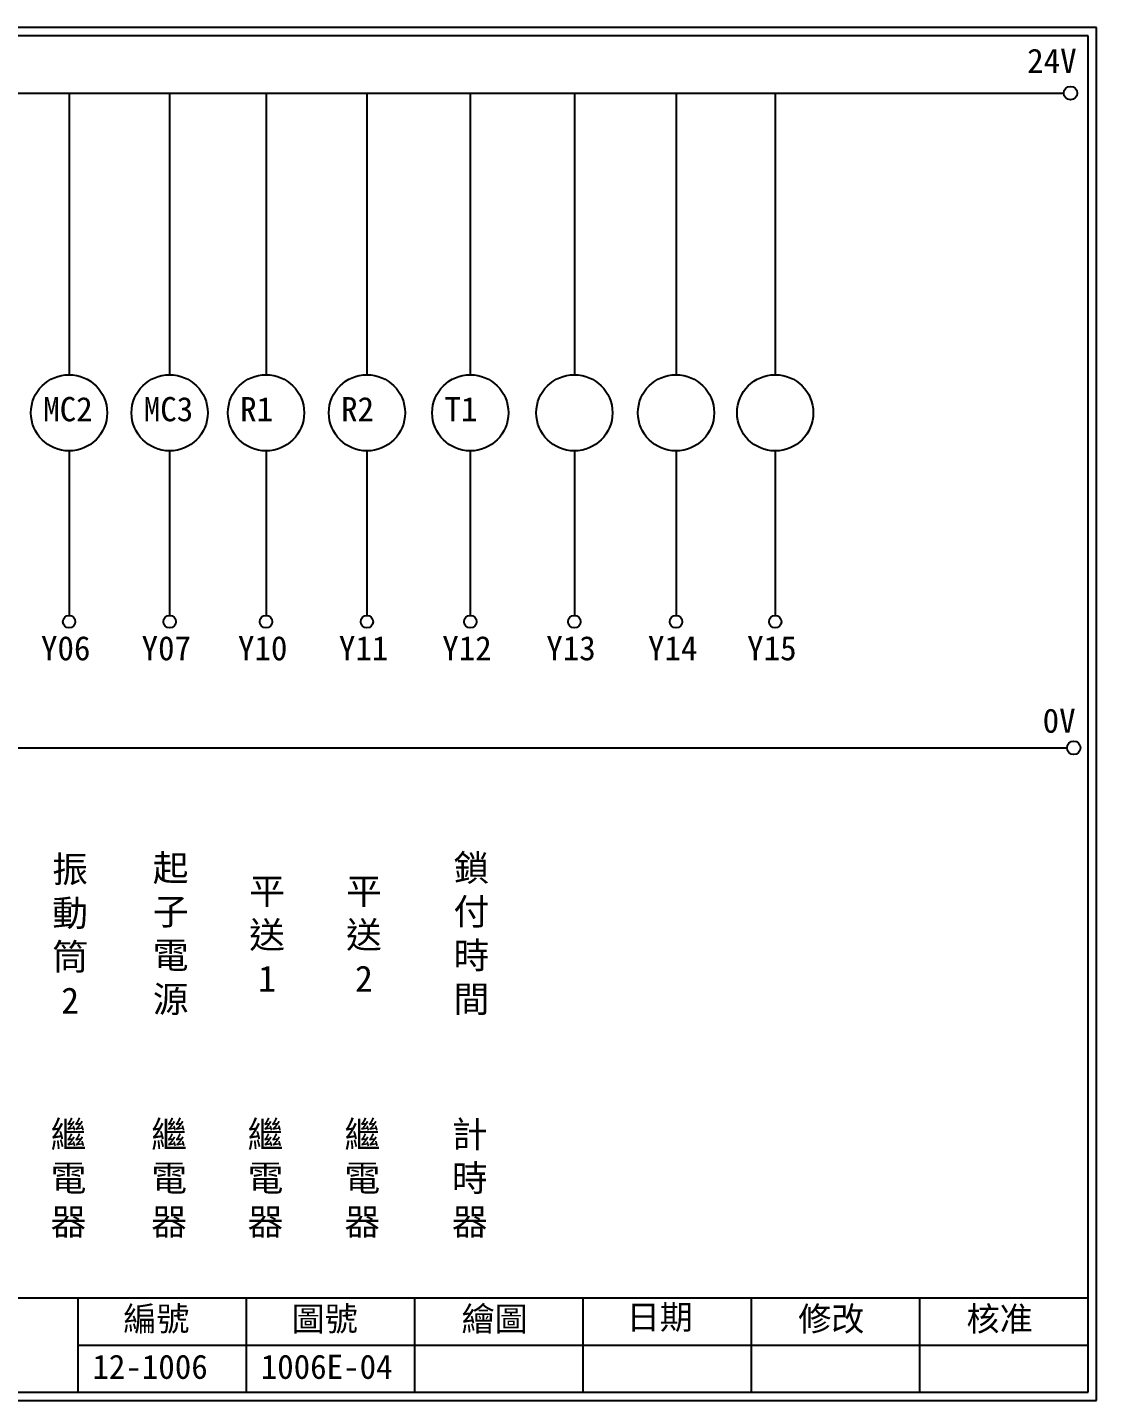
# Model space of a CAD drawing. Extents: x 926 to 1213, y 3 to 207.
# Drawn here: x 1054 to 1212.7, y 3 to 207 of the extents above; entities that cross this region are included whole.
import ezdxf

# ---------------------------------------------------------------- set-up
doc = ezdxf.new("R2010")
doc.units = 0
doc.layers.get('0').update_dxf_attribs({"linetype": 'CONTINUOUS'})
doc.layers.add('圖框層', color=7, linetype='CONTINUOUS')
doc.layers.add('標尺寸層', color=3, linetype='CONTINUOUS')
doc.styles.add('CNS', font='romanc.shx', dxfattribs={"bigfont": 'chineset.shx'})
doc.styles.add('STSL', font='KAIU.TTF')

msp = doc.modelspace()

# ---------------------------------------------------------------- linework, layer by layer
for centre in [(1208.88, 197.22), (1209.36, 99.96)]:
    msp.add_circle(centre, 1)
at = {"layer": '圖框層', "color": 7}
for p, q in [((1212.74, 206.97), (925.74, 206.97)), ((1212.74, 3), (1212.74, 206.97)), ((1211.49, 205.72), (926.99, 205.72)), ((1211.49, 4.25), (1211.49, 205.72)), ((926.99, 18.25), (1211.49, 18.25)), ((1061.49, 4.25), (1061.49, 18.25)), ((1086.49, 4.25), (1086.49, 18.25)), ((1111.49, 4.25), (1111.49, 18.25)), ((1136.49, 4.25), (1136.49, 18.25)), ((1161.49, 4.25), (1161.49, 18.25)), ((1186.49, 4.25), (1186.49, 18.25)), ((1061.49, 11.25), (1211.49, 11.25)), ((926.99, 4.25), (1211.49, 4.25)), ((925.74, 3), (1212.74, 3))]:
    msp.add_line(p, q, dxfattribs=at)
at = {"layer": '標尺寸層', "color": 7}
for p, q in [((930.28, 197.22), (1207.88, 197.22)), ((1060.15, 197.22), (1060.15, 155.39)), ((1075.09, 197.22), (1075.09, 155.39)), ((1089.4, 197.22), (1089.4, 155.39)), ((1104.39, 197.22), (1104.39, 155.39)), ((1119.74, 197.22), (1119.74, 155.39)), ((1135.19, 197.22), (1135.19, 155.39)), ((1150.29, 197.22), (1150.29, 155.39)), ((1165.02, 197.22), (1165.02, 155.39)), ((1060.15, 144.07), (1060.15, 119.62)), ((1075.09, 144.07), (1075.09, 119.62)), ((1089.4, 144.07), (1089.4, 119.62)), ((1104.39, 144.07), (1104.39, 119.62)), ((1119.74, 144.07), (1119.74, 119.62)), ((1135.19, 144.07), (1135.19, 119.62)), ((1150.29, 144.07), (1150.29, 119.62)), ((1165.02, 144.07), (1165.02, 119.62)), ((930.49, 99.96), (1208.36, 99.96))]:
    msp.add_line(p, q, dxfattribs=at)
for centre, radius in [((1060.15, 149.73), 5.66), ((1075.09, 149.73), 5.66), ((1089.4, 149.73), 5.66), ((1104.39, 149.73), 5.66), ((1119.74, 149.73), 5.66), ((1135.19, 149.73), 5.66), ((1150.29, 149.73), 5.66), ((1165.02, 149.73), 5.66), ((1060.15, 118.7), 0.92), ((1075.09, 118.7), 0.92), ((1089.4, 118.7), 0.92), ((1104.39, 118.7), 0.92), ((1119.74, 118.7), 0.92), ((1135.19, 118.7), 0.92), ((1150.29, 118.7), 0.92), ((1165.02, 118.7), 0.92)]:
    msp.add_circle(centre, radius, dxfattribs=at)

# ---------------------------------------------------------------- texts
at = {"layer": '圖框層', "color": 4, "style": 'STSL'}
for s, p in [('24V', (1202.44, 200.22)), ('MC2', (1056.31, 148.47)), ('MC3', (1071.24, 148.47)), ('R1', (1085.56, 148.47)), ('R2', (1100.55, 148.47)), ('T1', (1115.9, 148.47)), ('Y06', (1055.98, 112.96)), ('Y07', (1070.92, 112.96)), ('Y10', (1085.23, 112.96)), ('Y11', (1100.22, 112.96)), ('Y12', (1115.57, 112.96)), ('Y13', (1131.02, 112.96)), ('Y14', (1146.12, 112.96)), ('Y15', (1160.85, 112.96)), ('0V', (1204.74, 102.2)), ('編號', (1068.21, 13.34)), ('圖號', (1093.21, 13.34)), ('繪圖', (1118.44, 13.34)), ('日期', (1142.96, 13.59)), ('修改', (1168.44, 13.34)), ('核准', (1193.44, 13.34)), ('12-1006', (1063.61, 6.22)), ('1006E-04', (1088.61, 6.22))]:
    msp.add_text(s, height=3.6, dxfattribs=at).set_placement(p)
at = {"layer": '標尺寸層', "color": 7, "char_height": 3.9, "attachment_point": 5, "style": 'CNS'}
for s, insert, width in [('{\\fDFKai-SB|b0|i0|c136|p65;振動筒2}', (1060.31, 72.17), 2.8481), ('{\\fDFKai-SB|b0|i0|c136|p65;起子電源}', (1075.24, 72.17), 2.8481), ('{\\fDFKai-SB|b0|i0|c136|p65;鎖付時間}', (1119.9, 72.17), 2.8481), ('{\\fDFKai-SB|b0|i0|c136|p65;平送1}', (1089.56, 72.17), 2.8481), ('{\\fDFKai-SB|b0|i0|c136|p65;平送\\P2}', (1103.94, 72.17), 2.8481), ('{\\fDFKai-SB|b0|i0|c136|p65;繼電器}', (1060.07, 35.84), 8.6627), ('{\\fDFKai-SB|b0|i0|c136|p65;繼電器}', (1075.01, 35.84), 8.6627), ('{\\fDFKai-SB|b0|i0|c136|p65;繼電器}', (1089.32, 35.84), 8.6627), ('{\\fDFKai-SB|b0|i0|c136|p65;繼電器}', (1103.7, 35.84), 8.6627), ('{\\fDFKai-SB|b0|i0|c136|p65;計時器}', (1119.66, 35.84), 8.6627)]:
    msp.add_mtext(s, dxfattribs=dict(at, insert=insert, width=width))

doc.saveas('drawing.dxf')
